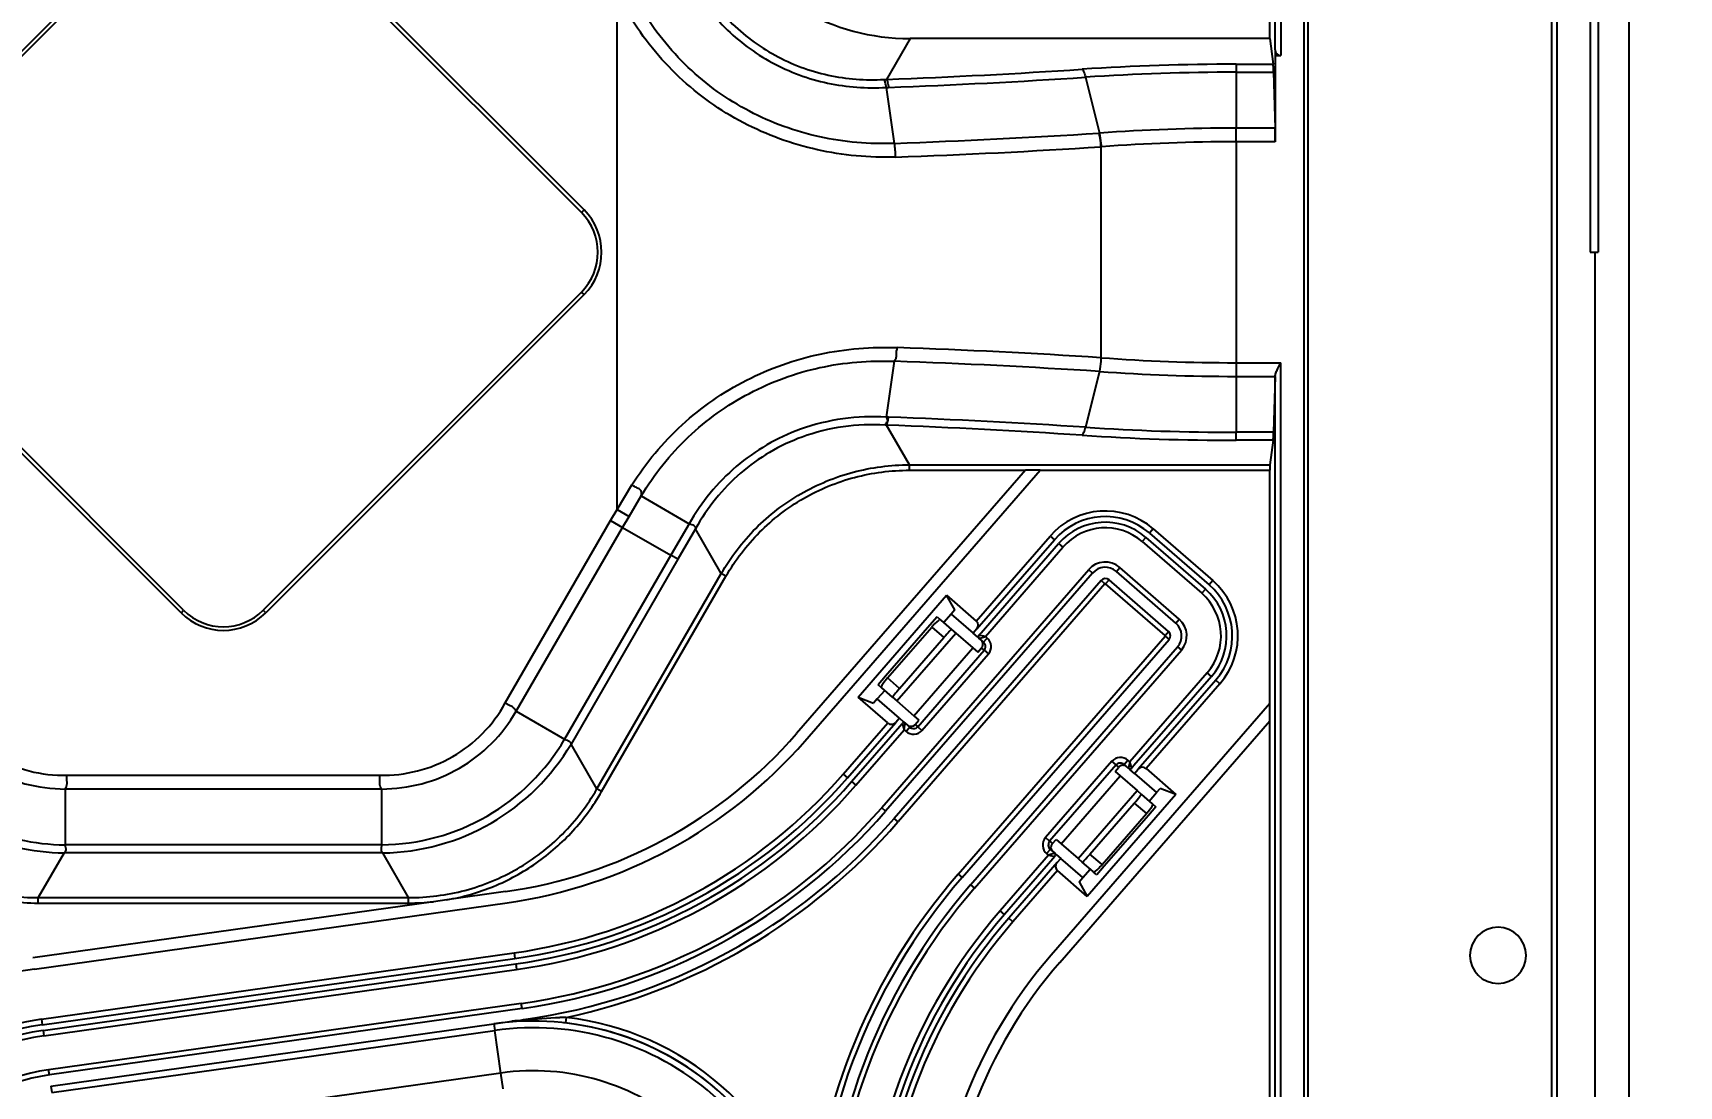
# Model space of a CAD drawing. Header units: millimetres. Extents: x -1070 to 42146, y 1440 to 12921.
# Drawn here: x 2415.7 to 2562, y 2947.4 to 3041 of the extents above; entities that cross this region are included whole.
import ezdxf

# ---------------------------------------------------------------- set-up
doc = ezdxf.new("R2010")
doc.units = ezdxf.units.MM
doc.layers.add('DIM', color=4, linetype='Continuous')
doc.layers.add('n', color=7, linetype='Continuous')
doc.styles.get("Standard").update_dxf_attribs({"font": 'arial.ttf'})
doc.dimstyles.new('ISO-200', dxfattribs={"dimtxt": 30, "dimasz": 25, "dimexe": 1.25, "dimexo": 5, "dimgap": 5, "dimtad": 1, "dimtoh": 1, "dimdec": 1, "dimdsep": 46, "dimtxsty": 'Standard', "dimcen": 2.5, "dimadec": 0, "dimazin": 0, "dimtfac": 1, "dimtdec": 1, "dimtmove": 0, "dimatfit": 3, "dimfxl": 1, "dimarcsym": 0})

# ---------------------------------------------------------------- blocks, each defined once
blk = doc.blocks.new('*D66')
at = {"layer": 'Defpoints', "color": 0, "transparency": 16777216}
for p in [(2539.58, 3416.54), (2539.58, 2876.54), (2635.81, 2876.54)]:
    blk.add_point(p, dxfattribs=at)
at = {"layer": 'DIM', "color": 0, "lineweight": -2, "transparency": 16777216}
for p, q in [((2544.58, 3416.54), (2637.06, 3416.54)), ((2635.81, 3391.54), (2635.81, 2901.54)), ((2544.58, 2876.54), (2637.06, 2876.54))]:
    blk.add_line(p, q, dxfattribs=at)
at = {"layer": 'DIM', "color": 0, "transparency": 16777216}
for points in [[(2631.64, 3391.54), (2639.98, 3391.54), (2635.81, 3416.54)], [(2631.64, 2901.54), (2639.98, 2901.54), (2635.81, 2876.54)]]:
    blk.add_solid(points, dxfattribs=at)
at = {"layer": 'DIM', "color": 0, "lineweight": -3, "transparency": 16777216, "insert": (2591.97, 3133.41), "char_height": 30, "attachment_point": 2, "rotation": 90}
blk.add_mtext('540 [1\'-9 1/4"]', dxfattribs=at)
blk = doc.blocks.new('*D69')
at = {"layer": 'Defpoints', "color": 0, "transparency": 16777216}
for p in [(2484.58, 3511.54), (2482.58, 2781.54), (2682.22, 2781.54)]:
    blk.add_point(p, dxfattribs=at)
at = {"layer": 'DIM', "color": 0, "lineweight": -2, "transparency": 16777216}
for p, q in [((2489.58, 3511.54), (2683.47, 3511.54)), ((2682.22, 3486.54), (2682.22, 2806.54)), ((2487.58, 2781.54), (2683.47, 2781.54))]:
    blk.add_line(p, q, dxfattribs=at)
at = {"layer": 'DIM', "color": 0, "transparency": 16777216}
for points in [[(2678.06, 3486.54), (2686.39, 3486.54), (2682.22, 3511.54)], [(2678.06, 2806.54), (2686.39, 2806.54), (2682.22, 2781.54)]]:
    blk.add_solid(points, dxfattribs=at)
at = {"layer": 'DIM', "color": 0, "lineweight": -3, "transparency": 16777216, "insert": (2638.38, 3133.41), "char_height": 30, "attachment_point": 2, "rotation": 90}
blk.add_mtext('730 [2\'-4 3/4"]', dxfattribs=at)

msp = doc.modelspace()

# ---------------------------------------------------------------- linework, layer by layer
at = {"layer": 'n', "color": 7, "linetype": 'Continuous', "lineweight": -3, "true_color": 0xffffff}
for p, q in [((2528.615, 3398.489), (2528.615, 2894.592)), ((2528.957, 3398.126), (2528.957, 2894.955)), ((2550.61, 3394.726), (2550.61, 2898.355)), ((2551.105, 3394.699), (2551.105, 2898.382)), ((2554.069, 3394.699), (2554.069, 3021.541)), ((2554.776, 3394.66), (2554.776, 3021.541)), ((2557.483, 3395.313), (2557.483, 2897.769)), ((2525.583, 3040.534), (2525.583, 3103.041)), ((2526.048, 3039.534), (2526.048, 3103.041)), ((2526.548, 3103.041), (2526.548, 3039.033)), ((2400.533, 3025.306), (2428.818, 3053.59)), ((2400.763, 3025.076), (2429.047, 3053.361)), ((2436.118, 3053.361), (2464.403, 3025.076)), ((2436.348, 3053.59), (2464.633, 3025.306)), ((2467.583, 2998.686), (2467.583, 3044.395)), ((2493.618, 3040.534), (2491.524, 3036.907)), ((2525.583, 3040.534), (2493.618, 3040.534)), ((2525.583, 3040.534), (2525.88, 3038.254)), ((2526.048, 3039.534), (2526.065, 3039.033)), ((2526.065, 3039.033), (2526.065, 3031.357)), ((2526.065, 3039.033), (2526.548, 3039.033)), ((2522.583, 3038.254), (2522.583, 3037.54)), ((2522.583, 3038.254), (2525.88, 3038.254)), ((2522.583, 3037.54), (2522.583, 3032.575)), ((2522.583, 3037.54), (2525.917, 3037.54)), ((2525.917, 3037.54), (2526.05, 3032.575)), ((2491.496, 3036.188), (2492.205, 3031.222)), ((2509.211, 3037.098), (2510.445, 3032.134)), ((2510.445, 3032.134), (2510.405, 3032.132)), ((2522.583, 3031.357), (2522.583, 3032.575)), ((2526.05, 3032.575), (2522.583, 3032.575)), ((2510.623, 3030.913), (2510.579, 3030.911)), ((2510.579, 3030.911), (2510.579, 3012.171)), ((2522.583, 3031.357), (2522.583, 3011.724)), ((2526.065, 3031.357), (2522.583, 3031.357)), ((2464.633, 3025.306), (2464.403, 3025.076)), ((2554.069, 3021.541), (2554.483, 3021.541)), ((2554.483, 3021.541), (2554.776, 3021.541)), ((2554.483, 3021.541), (2554.483, 2898.382)), ((2428.818, 2989.491), (2400.533, 3017.775)), ((2429.047, 2989.721), (2400.763, 3018.005)), ((2464.403, 3018.005), (2436.118, 2989.721)), ((2464.633, 3017.775), (2436.348, 2989.491)), ((2464.633, 3017.775), (2464.403, 3018.005)), ((2492.204, 3011.856), (2491.496, 3006.896)), ((2510.445, 3010.947), (2509.212, 3005.983)), ((2522.583, 3011.724), (2522.583, 3010.507)), ((2522.583, 3011.724), (2526.548, 3011.724)), ((2526.548, 2900.041), (2526.548, 3011.724)), ((2522.583, 3010.507), (2522.583, 3005.542)), ((2522.583, 3010.507), (2526.05, 3010.507)), ((2526.05, 3010.507), (2525.917, 3005.542)), ((2526.048, 2900.041), (2526.048, 3010.417)), ((2491.474, 3006.898), (2491.633, 3006.513)), ((2491.7, 3006.887), (2491.496, 3006.896)), ((2493.56, 3002.647), (2491.524, 3006.174)), ((2522.583, 3004.827), (2522.583, 3005.542)), ((2525.917, 3005.542), (2522.583, 3005.542)), ((2525.88, 3004.827), (2522.583, 3004.827)), ((2525.88, 3004.827), (2525.596, 3002.647)), ((2503.862, 3002.164), (2483.513, 2978.755)), ((2484.268, 2978.099), (2505.187, 3002.164)), ((2493.56, 3002.164), (2493.56, 3002.647)), ((2493.56, 3002.647), (2525.596, 3002.647)), ((2493.56, 3002.164), (2503.862, 3002.164)), ((2505.187, 3002.164), (2503.862, 3002.164)), ((2505.187, 3002.164), (2525.583, 3002.164)), ((2525.583, 2981.423), (2525.583, 3002.164)), ((2467.583, 2998.686), (2468.892, 3000.862)), ((2468.632, 2998.063), (2469.721, 2999.89)), ((2469.719, 2999.891), (2473.973, 2997.406)), ((2466.999, 2997.705), (2467.583, 2998.686)), ((2467.583, 2998.686), (2468.632, 2998.063)), ((2468.049, 2997.089), (2468.632, 2998.063)), ((2457.63, 2981.477), (2466.999, 2997.705)), ((2458.611, 2980.741), (2468.049, 2997.089)), ((2466.999, 2997.705), (2468.047, 2997.085)), ((2468.049, 2997.089), (2472.349, 2994.607)), ((2473.975, 2997.406), (2472.349, 2994.607)), ((2474.535, 2996.963), (2472.968, 2994.25)), ((2476.83, 2992.988), (2474.535, 2996.963)), ((2499.498, 2988.761), (2506.059, 2996.308)), ((2506.059, 2996.308), (2506.436, 2995.98)), ((2515.229, 2996.949), (2514.901, 2996.572)), ((2514.901, 2996.572), (2520.184, 2991.979)), ((2515.229, 2996.949), (2520.512, 2992.357)), ((2499.548, 2988.055), (2506.436, 2995.98)), ((2499.925, 2987.727), (2506.814, 2995.652)), ((2500.303, 2987.399), (2507.191, 2995.324)), ((2506.814, 2995.652), (2507.191, 2995.324)), ((2514.573, 2996.194), (2514.245, 2995.817)), ((2514.245, 2995.817), (2519.528, 2991.225)), ((2514.573, 2996.194), (2519.856, 2991.602)), ((2472.349, 2994.607), (2462.909, 2978.259)), ((2472.968, 2994.25), (2463.478, 2977.813)), ((2472.968, 2994.25), (2472.349, 2994.607)), ((2511.949, 2993.176), (2512.249, 2993.521)), ((2517.532, 2988.929), (2512.249, 2993.521)), ((2465.774, 2973.838), (2476.83, 2992.988)), ((2466.192, 2973.596), (2477.248, 2992.746)), ((2477.248, 2992.746), (2476.83, 2992.988)), ((2509.487, 2993.328), (2491.091, 2972.167)), ((2509.833, 2993.028), (2491.437, 2971.866)), ((2510.587, 2992.372), (2492.192, 2971.21)), ((2510.933, 2992.071), (2492.538, 2970.91)), ((2509.833, 2993.028), (2509.487, 2993.328)), ((2510.933, 2992.071), (2510.587, 2992.372)), ((2510.992, 2992.075), (2511.293, 2992.421)), ((2516.275, 2987.483), (2510.992, 2992.075)), ((2516.576, 2987.829), (2511.293, 2992.421)), ((2517.232, 2988.583), (2511.949, 2993.176)), ((2520.512, 2992.357), (2520.184, 2991.979)), ((2488.984, 2982.001), (2496.857, 2991.057)), ((2496.857, 2991.057), (2499.498, 2988.761)), ((2497.579, 2989.754), (2496.857, 2991.057)), ((2519.856, 2991.602), (2519.528, 2991.225)), ((2428.818, 2989.491), (2429.047, 2989.721)), ((2436.348, 2989.491), (2436.118, 2989.721)), ((2496.015, 2989.139), (2495.359, 2988.384)), ((2496.015, 2989.139), (2496.293, 2988.898)), ((2497.258, 2989.384), (2496.601, 2988.629)), ((2497.579, 2989.754), (2497.258, 2989.384)), ((2497.258, 2989.384), (2499.22, 2987.678)), ((2495.359, 2988.384), (2491.422, 2983.856)), ((2491.601, 2983.701), (2495.537, 2988.229)), ((2492.428, 2981.657), (2497.676, 2987.695)), ((2495.537, 2988.229), (2496.616, 2987.292)), ((2496.293, 2988.898), (2496.343, 2988.854)), ((2496.343, 2988.854), (2497.298, 2988.023)), ((2497.298, 2988.023), (2497.676, 2987.695)), ((2497.676, 2987.695), (2499.18, 2986.388)), ((2499.548, 2988.055), (2499.22, 2987.678)), ((2499.597, 2987.35), (2499.22, 2987.678)), ((2499.728, 2987.501), (2499.925, 2987.727)), ((2516.275, 2987.483), (2516.576, 2987.829)), ((2517.232, 2988.583), (2517.532, 2988.929)), ((2492.68, 2982.763), (2496.616, 2987.292)), ((2493.931, 2980.35), (2499.18, 2986.388)), ((2494.296, 2979.37), (2500.201, 2986.163)), ((2497.884, 2966.262), (2516.279, 2987.424)), ((2498.23, 2965.962), (2516.625, 2987.123)), ((2498.984, 2965.306), (2517.38, 2986.467)), ((2499.18, 2986.388), (2499.636, 2985.992)), ((2499.33, 2965.005), (2517.726, 2986.166)), ((2499.748, 2987.219), (2499.597, 2987.35)), ((2499.636, 2985.992), (2499.964, 2986.369)), ((2500.167, 2987.423), (2499.728, 2987.501)), ((2499.748, 2987.219), (2500.303, 2987.399)), ((2499.974, 2987.022), (2499.748, 2987.219)), ((2500.201, 2986.163), (2499.964, 2986.369)), ((2500.143, 2986.875), (2499.974, 2987.022)), ((2500.143, 2986.875), (2500.414, 2987.187)), ((2500.303, 2987.399), (2500.167, 2987.423)), ((2500.201, 2986.163), (2500.576, 2985.837)), ((2500.471, 2987.253), (2500.303, 2987.399)), ((2500.414, 2987.187), (2500.471, 2987.253)), ((2516.279, 2987.424), (2516.625, 2987.123)), ((2517.38, 2986.467), (2517.726, 2986.166)), ((2494.671, 2979.045), (2500.576, 2985.837)), ((2491.422, 2983.856), (2490.766, 2983.101)), ((2492.68, 2982.763), (2491.601, 2983.701)), ((2520.021, 2984.171), (2513.133, 2976.246)), ((2520.399, 2983.843), (2513.51, 2975.918)), ((2520.776, 2983.515), (2513.887, 2975.59)), ((2521.153, 2983.187), (2514.593, 2975.64)), ((2520.399, 2983.843), (2520.021, 2984.171)), ((2521.153, 2983.187), (2520.776, 2983.515)), ((2491.626, 2979.704), (2488.984, 2982.001)), ((2488.984, 2982.001), (2490.375, 2981.467)), ((2490.697, 2981.837), (2490.375, 2981.467)), ((2491.353, 2982.592), (2490.697, 2981.837)), ((2492.659, 2980.131), (2490.697, 2981.837)), ((2490.768, 2983.1), (2490.766, 2983.101)), ((2491.044, 2982.86), (2490.768, 2983.1)), ((2491.094, 2982.816), (2491.044, 2982.86)), ((2492.05, 2981.986), (2491.094, 2982.816)), ((2492.05, 2981.986), (2492.428, 2981.657)), ((2458.611, 2980.741), (2462.909, 2978.259)), ((2492.428, 2981.657), (2493.931, 2980.35)), ((2493.931, 2980.35), (2494.387, 2979.954)), ((2525.583, 2981.423), (2506.154, 2959.073)), ((2525.583, 2979.899), (2525.583, 2981.423)), ((2487.664, 2975.147), (2491.626, 2979.704)), ((2488.041, 2974.818), (2492.331, 2979.754)), ((2488.418, 2974.49), (2492.709, 2979.426)), ((2488.796, 2974.162), (2493.086, 2979.098)), ((2492.659, 2980.131), (2492.331, 2979.754)), ((2492.659, 2980.131), (2493.037, 2979.803)), ((2492.709, 2979.426), (2492.905, 2979.652)), ((2492.905, 2979.652), (2493.086, 2979.098)), ((2493.037, 2979.803), (2493.187, 2979.672)), ((2493.086, 2979.098), (2493.187, 2979.672)), ((2493.086, 2979.098), (2493.255, 2978.951)), ((2493.187, 2979.672), (2493.414, 2979.475)), ((2493.312, 2979.016), (2493.255, 2978.951)), ((2493.583, 2979.328), (2493.312, 2979.016)), ((2493.414, 2979.475), (2493.583, 2979.328)), ((2494.059, 2979.577), (2494.387, 2979.954)), ((2494.059, 2979.577), (2494.296, 2979.37)), ((2494.296, 2979.37), (2494.671, 2979.045)), ((2506.909, 2958.417), (2525.583, 2979.899)), ((2525.583, 2900.041), (2525.583, 2979.899)), ((2465.774, 2973.838), (2463.478, 2977.813)), ((2511.547, 2976.299), (2505.643, 2969.507)), ((2511.922, 2975.974), (2506.017, 2969.181)), ((2511.922, 2975.974), (2511.547, 2976.299)), ((2512.159, 2975.767), (2511.922, 2975.974)), ((2512.636, 2976.016), (2512.907, 2976.328)), ((2512.805, 2975.869), (2512.636, 2976.016)), ((2513.031, 2975.672), (2512.805, 2975.869)), ((2512.907, 2976.328), (2512.964, 2976.393)), ((2513.133, 2976.246), (2512.964, 2976.393)), ((2513.133, 2976.246), (2513.031, 2975.672)), ((2513.313, 2975.692), (2513.133, 2976.246)), ((2513.51, 2975.918), (2513.313, 2975.692)), ((2418.67, 2975.051), (2446.496, 2975.051)), ((2487.664, 2975.147), (2488.041, 2974.818)), ((2488.418, 2974.49), (2488.796, 2974.162)), ((2507.039, 2968.956), (2512.287, 2974.994)), ((2511.831, 2975.39), (2512.159, 2975.767)), ((2511.831, 2975.39), (2512.287, 2974.994)), ((2512.287, 2974.994), (2513.791, 2973.687)), ((2513.182, 2975.541), (2513.031, 2975.672)), ((2513.559, 2975.213), (2513.182, 2975.541)), ((2513.559, 2975.213), (2513.887, 2975.59)), ((2513.559, 2975.213), (2515.522, 2973.507)), ((2514.593, 2975.64), (2517.234, 2973.343)), ((2418.519, 2973.833), (2418.519, 2968.87)), ((2418.519, 2973.833), (2446.647, 2973.833)), ((2446.647, 2973.833), (2446.647, 2968.87)), ((2466.192, 2973.596), (2465.774, 2973.838)), ((2508.542, 2967.649), (2513.791, 2973.687)), ((2517.234, 2973.343), (2509.361, 2964.287)), ((2513.791, 2973.687), (2514.168, 2973.358)), ((2514.168, 2973.358), (2515.124, 2972.528)), ((2514.865, 2972.753), (2515.522, 2973.507)), ((2515.522, 2973.507), (2515.843, 2973.877)), ((2517.234, 2973.343), (2515.843, 2973.877)), ((2491.437, 2971.866), (2491.091, 2972.167)), ((2509.602, 2968.053), (2513.539, 2972.581)), ((2510.681, 2967.115), (2514.617, 2971.643)), ((2514.796, 2971.488), (2510.86, 2966.96)), ((2513.539, 2972.581), (2514.617, 2971.643)), ((2515.452, 2972.243), (2514.796, 2971.488)), ((2515.124, 2972.528), (2515.174, 2972.484)), ((2515.174, 2972.484), (2515.451, 2972.244)), ((2515.451, 2972.244), (2515.452, 2972.243)), ((2492.538, 2970.91), (2492.192, 2971.21)), ((2446.647, 2968.87), (2418.519, 2968.87)), ((2506.017, 2969.181), (2505.643, 2969.507)), ((2506.017, 2969.181), (2506.255, 2968.975)), ((2506.255, 2968.975), (2506.583, 2969.352)), ((2506.583, 2969.352), (2507.039, 2968.956)), ((2507.039, 2968.956), (2508.542, 2967.649)), ((2418.418, 2968.154), (2416.122, 2964.178)), ((2446.748, 2968.154), (2418.418, 2968.154)), ((2449.043, 2964.178), (2446.748, 2968.154)), ((2505.916, 2967.945), (2501.626, 2963.009)), ((2506.293, 2967.617), (2502.003, 2962.681)), ((2506.671, 2967.289), (2502.381, 2962.353)), ((2505.804, 2968.157), (2505.747, 2968.091)), ((2505.747, 2968.091), (2505.916, 2967.945)), ((2506.075, 2968.469), (2505.804, 2968.157)), ((2506.47, 2968.125), (2505.916, 2967.945)), ((2505.916, 2967.945), (2506.052, 2967.921)), ((2506.052, 2967.921), (2506.49, 2967.843)), ((2506.075, 2968.469), (2506.244, 2968.322)), ((2506.244, 2968.322), (2506.47, 2968.125)), ((2506.49, 2967.843), (2506.293, 2967.617)), ((2506.47, 2968.125), (2506.621, 2967.994)), ((2506.621, 2967.994), (2506.999, 2967.666)), ((2506.671, 2967.289), (2506.999, 2967.666)), ((2508.961, 2965.96), (2506.999, 2967.666)), ((2508.542, 2967.649), (2508.92, 2967.321)), ((2509.876, 2966.49), (2508.92, 2967.321)), ((2510.681, 2967.115), (2509.602, 2968.053)), ((2497.884, 2966.262), (2498.23, 2965.962)), ((2506.72, 2966.583), (2502.758, 2962.025)), ((2509.361, 2964.287), (2506.72, 2966.583)), ((2508.639, 2965.59), (2508.961, 2965.96)), ((2508.639, 2965.59), (2509.361, 2964.287)), ((2508.961, 2965.96), (2509.617, 2966.715)), ((2509.926, 2966.447), (2509.876, 2966.49)), ((2510.204, 2966.205), (2509.926, 2966.447)), ((2510.86, 2966.96), (2510.204, 2966.205)), ((2416.122, 2963.695), (2416.122, 2964.178)), ((2416.122, 2964.178), (2449.043, 2964.178)), ((2449.043, 2963.695), (2449.043, 2964.178)), ((2457.66, 2964.718), (2452.448, 2963.986)), ((2498.984, 2965.306), (2499.33, 2965.005)), ((2451.243, 2963.816), (2415.654, 2958.814)), ((2415.793, 2957.824), (2457.799, 2963.728)), ((2416.122, 2963.695), (2449.043, 2963.695)), ((2452.448, 2963.986), (2451.243, 2963.816)), ((2502.003, 2962.681), (2501.626, 2963.009)), ((2502.758, 2962.025), (2502.381, 2962.353)), ((2416.419, 2953.368), (2458.426, 2959.272)), ((2416.489, 2952.873), (2458.495, 2958.776)), ((2416.558, 2952.378), (2458.565, 2958.281)), ((2458.426, 2959.272), (2458.495, 2958.776)), ((2458.565, 2958.281), (2458.634, 2957.786)), ((2416.628, 2951.883), (2458.634, 2957.786)), ((2459.058, 2954.774), (2417.051, 2948.87)), ((2459.122, 2954.32), (2417.115, 2948.417)), ((2459.122, 2954.32), (2459.058, 2954.774)), ((2416.419, 2953.368), (2416.489, 2952.873)), ((2417.254, 2947.426), (2456.627, 2952.96)), ((2456.627, 2952.96), (2458.23, 2953.185)), ((2456.627, 2952.96), (2456.709, 2952.38)), ((2463.047, 2953.533), (2462.989, 2953.036)), ((2416.558, 2952.378), (2416.628, 2951.883)), ((2417.336, 2946.846), (2456.709, 2952.38)), ((2457.242, 2948.589), (2456.709, 2952.38)), ((2417.115, 2948.417), (2417.051, 2948.87)), ((2457.242, 2948.589), (2417.868, 2943.055)), ((2457.438, 2947.188), (2457.242, 2948.589)), ((2417.254, 2947.426), (2417.336, 2946.846))]:
    msp.add_line(p, q, dxfattribs=at)
for centre, radius, start, end in [((2468.518, 3648.688), 612.213, 272.153618, 273.782791), ((2522.462, 2831.738), 206.517, 89.96641, 93.76305), ((2522.463, 2838.474), 199.066, 89.96562, 93.81704), ((2490.824, 3052.489), 15.597, 271.74592, 272.57375), ((2491.035, 3053.909), 17.727, 271.48834, 272.14757), ((2468.524, 3655.311), 619.55, 272.143754, 273.76544), ((2468.839, 3681.099), 650.297, 272.059182, 273.66477), ((2522.555, 2865.745), 166.83, 89.99056, 94.16279), ((2468.856, 3686.819), 657.235, 272.044444, 273.63975), ((2522.555, 2870.647), 160.71, 89.99022, 94.25806), ((2460.867, 3021.541), 5, 315, 45), ((2460.867, 3021.541), 5.325, 315, 45), ((2470.232, 2380.77), 632.688, 86.343742, 87.982849), ((2469.744, 2378.031), 634.223, 86.32054, 87.970509), ((2522.488, 3175.487), 164.98, 265.8138, 270.03283), ((2522.495, 3170.773), 159.049, 265.70351, 270.03175), ((2468.783, 2392.7), 614.614, 86.228472, 87.863184), ((2490.823, 2990.572), 15.618, 87.42661, 87.93019), ((2468.796, 2399.714), 606.886, 86.210222, 87.853709), ((2522.551, 3214.095), 209.267, 266.26195, 270.00861), ((2522.557, 3207.449), 201.907, 266.2101, 270.00729), ((2510.965, 2992.044), 6.5, 49, 139), ((2510.965, 2992.044), 6, 49.24999, 139), ((2510.965, 2992.044), 5.5, 49, 139), ((2510.965, 2992.044), 5, 49, 139), ((2510.965, 2992.044), 6, 49, 49.24999), ((2510.965, 2992.044), 1.958, 49, 139), ((2510.965, 2992.044), 1.5, 49, 139), ((2510.965, 2992.044), 0.5, 49, 139), ((2510.965, 2992.044), 0.0417, 49, 139), ((2516.248, 2987.451), 6, 319.24999, 49), ((2516.248, 2987.451), 6.5, 319, 49), ((2516.248, 2987.451), 5, 319, 49), ((2516.248, 2987.451), 5.5, 319, 49), ((2432.583, 2993.256), 5.325, 225, 315), ((2432.583, 2993.256), 5, 225, 315), ((2516.248, 2987.451), 0.5, 319, 49), ((2516.248, 2987.451), 1.5, 319, 49), ((2516.248, 2987.451), 1.958, 319, 49), ((2499.879, 2987.37), 0.2, 169.00029, 229), ((2499.879, 2987.37), 0.2, 139, 169.00029), ((2516.248, 2987.451), 0.0417, 319, 49), ((2516.248, 2987.451), 6, 319, 319.24999), ((2451.815, 3006.309), 42, 278, 319), ((2493.056, 2979.521), 0.2, 49, 139), ((2446.459, 2987.964), 19.1, 300.00995, 329.46167), ((2446.499, 2987.898), 19.747, 300.00559, 329.2948), ((2451.815, 3006.309), 43, 278, 319), ((2451.815, 3006.309), 47.5, 278, 319), ((2451.815, 3006.309), 48, 278, 319), ((2451.815, 3006.309), 48.5, 278, 319), ((2513.162, 2975.823), 0.2, 229, 319), ((2451.815, 3006.309), 49, 278, 319), ((2446.467, 2987.969), 19.101, 270.53905, 299.98077), ((2451.815, 3006.309), 52.042, 278, 319), ((2451.815, 3006.309), 52.5, 278, 319), ((2418.663, 2987.91), 19.756, 244.59334, 269.29123), ((2418.704, 2987.994), 19.126, 244.61153, 269.44735), ((2446.504, 2987.901), 19.747, 270.70415, 299.98733), ((2451.815, 3006.309), 53.5, 278, 319), ((2451.815, 3006.309), 53.958, 282.01469, 319), ((2506.339, 2967.974), 0.2, 349.00029, 49), ((2506.339, 2967.974), 0.2, 319, 349.00029), ((2538.607, 2930.863), 53.958, 139, 175.98531), ((2538.607, 2930.863), 53.5, 139, 180), ((2538.607, 2930.863), 52.5, 139, 180), ((2538.607, 2930.863), 52.042, 139, 180), ((2449.036, 2983.917), 20.221, 270.02108, 276.26594), ((2538.607, 2930.863), 49, 139, 180), ((2538.607, 2930.863), 48.5, 139, 180), ((2538.607, 2930.863), 48, 139, 180), ((2538.607, 2930.863), 47.5, 139, 180), ((2545.864, 2959.041), 2.5, 0, 180), ((2538.607, 2930.863), 43, 139, 180), ((2538.607, 2930.863), 42, 139, 180), ((2545.864, 2959.041), 2.5, 180, 0), ((2419.55, 2931.087), 27, 98, 139), ((2419.55, 2931.087), 22.5, 98, 139), ((2419.55, 2931.087), 22, 98.05177, 139), ((2419.55, 2931.087), 22, 98, 98.05177), ((2460.107, 2928.203), 25, 0, 98), ((2460.107, 2928.203), 24.414, 0, 98), ((2451.815, 3006.309), 53.5, 276.8848, 278), ((2460.107, 2928.203), 25, 90.76131, 90.94524), ((2466.208, 2879.699), 73.902, 92.73686, 92.8816), ((2466.132, 2881.308), 72.291, 92.44549, 92.73739), ((2460.107, 2928.203), 25, 83.49148, 83.81927), ((2460.107, 2928.203), 25, 83.37831, 83.49148), ((2460.107, 2928.203), 25, 79.97095, 83.37831), ((2460.107, 2928.203), 25.5, 14.62169, 83.37831), ((2460.107, 2928.203), 25, 18.02905, 79.97095), ((2419.55, 2931.087), 21.5, 98, 139), ((2419.55, 2931.087), 21, 98, 139), ((2419.55, 2931.087), 17.958, 98, 139), ((2419.55, 2931.087), 17.5, 98, 139), ((2460.107, 2928.203), 20.586, 0, 98)]:
    msp.add_arc(centre, radius, start, end, dxfattribs=at)
for centre, major_axis, ratio, start_param, end_param in [((2494.419, 3061.239), (10.468, 18.131), 0.955319, 2.6375574, 3.6456279), ((2526.548, 3039.552), (0, 0.519), 0.9639109, -4.6774824, -3.1415927), ((2525.862, 3036.322), (0, 2), 0.0349208, -0.9162979, -0.2617994), ((2525.995, 3031.357), (0, 2), 0.0349208, -1.5707963, -0.9162979), ((2525.862, 3006.759), (0, 2), 0.0349208, -2.8797933, -2.2252948), ((2525.6, 3002.164), (0, 0.5), 0.0349208, 0.2617994, 1.5707963), ((2495.637, 2988.143), (0.656, 0.755), 0.1316525, 1.179801, 1.5707963), ((2495.637, 2988.143), (0.656, 0.755), 0.1316525, 0, 1.179801), ((2496.642, 2987.269), (0.656, 0.755), 0.0349208, 0, 1.5707963), ((2499.17, 2988.384), (0.377, -0.328), 1, 0, 1.5707963), ((2499.584, 2986.699), (-0.38, 0.33), 0.9925462, 3.6626595, 4.5772425), ((2499.584, 2986.699), (-0.38, 0.33), 0.9925462, 3.1415927, 3.6626595), ((2491.7, 2983.615), (0.656, 0.755), 0.1316525, -4.3213937, -3.1415927), ((2491.7, 2983.615), (0.656, 0.755), 0.1316525, 1.5707963, 1.9617916), ((2492.706, 2982.74), (0.656, 0.755), 0.0349208, -4.712389, -3.1415927), ((2491.954, 2980.082), (0.328, 0.377), 1, -3.1415927, -1.5707963), ((2493.679, 2979.907), (0.38, -0.33), 0.9925462, -1.3049386, -0.6532567), ((2493.679, 2979.907), (0.38, -0.33), 0.9925462, -0.6532567, -0.5210669), ((2493.679, 2979.907), (0.38, -0.33), 0.9925462, -0.5210669, 0), ((2512.539, 2975.437), (-0.38, 0.33), 0.9925462, -0.5210669, 0), ((2512.539, 2975.437), (-0.38, 0.33), 0.9925462, -0.6532567, -0.5210669), ((2512.539, 2975.437), (-0.38, 0.33), 0.9925462, -1.3049386, -0.6532567), ((2514.265, 2975.262), (0.328, 0.377), 1, 0, 1.5707963), ((2513.512, 2972.604), (0.656, 0.755), 0.0349208, -1.5707963, 0), ((2514.518, 2971.73), (0.656, 0.755), 0.1316525, -1.5707963, -1.179801), ((2514.518, 2971.73), (0.656, 0.755), 0.1316525, -1.179801, 0), ((2506.635, 2968.645), (0.38, -0.33), 0.9925462, 3.6626595, 4.5772425), ((2506.635, 2968.645), (0.38, -0.33), 0.9925462, 3.1415927, 3.6626595), ((2507.048, 2966.961), (0.377, -0.328), 1, 3.1415927, 4.712389), ((2509.576, 2968.075), (0.656, 0.755), 0.0349208, -3.1415927, -1.5707963), ((2510.582, 2967.201), (0.656, 0.755), 0.1316525, -1.9617916, -1.5707963), ((2510.582, 2967.201), (0.656, 0.755), 0.1316525, -3.1415927, -1.9617916)]:
    msp.add_ellipse(centre, major_axis=major_axis, ratio=ratio, start_param=start_param, end_param=end_param, dxfattribs=at)
for points, knots in [([(2473.974, 3045.675), (2474.836, 3044.161), (2476.97, 3041.348), (2479.806, 3039.236), (2481.336, 3038.406)], [0, 0, 0, 0, 0.5002604, 1, 1, 1, 1]), ([(2474.592, 3046.021), (2475.415, 3044.574), (2477.449, 3041.88), (2480.154, 3039.85), (2481.614, 3039.051)], [0, 0, 0, 0, 0.5002142, 1, 1, 1, 1]), ([(2492.205, 3031.222), (2489.994, 3031.137), (2485.519, 3031.513), (2479.18, 3033.807), (2473.682, 3037.742), (2470.863, 3041.278), (2469.722, 3043.193)], [0, 0, 0, 0, 0.2488912, 0.4988093, 0.7492953, 1, 1, 1, 1]), ([(2492.303, 3030.003), (2489.983, 3029.933), (2485.295, 3030.358), (2478.655, 3032.772), (2472.88, 3036.875), (2469.9, 3040.56), (2468.688, 3042.557)], [0, 0, 0, 0, 0.2489952, 0.4989284, 0.7493681, 1, 1, 1, 1]), ([(2481.614, 3039.051), (2483.088, 3038.245), (2486.268, 3037.065), (2489.642, 3036.813), (2491.299, 3036.899)], [0, 0, 0, 0, 0.5029507, 1, 1, 1, 1]), ([(2481.336, 3038.406), (2482.882, 3037.568), (2486.22, 3036.342), (2489.757, 3036.09), (2491.496, 3036.187)], [0, 0, 0, 0, 0.5023895, 1, 1, 1, 1]), ([(2508.908, 3037.809), (2508.981, 3037.735), (2509.099, 3037.496), (2509.174, 3037.249), (2509.211, 3037.098)], [0, 0, 0, 0, 0.3991623, 1, 1, 1, 1]), ([(2491.496, 3036.187), (2491.475, 3036.337), (2491.424, 3036.577), (2491.351, 3036.818), (2491.299, 3036.899)], [0, 0, 0, 0, 0.6115702, 1, 1, 1, 1]), ([(2491.524, 3036.907), (2491.57, 3036.825), (2491.635, 3036.584), (2491.678, 3036.344), (2491.7, 3036.194)], [0, 0, 0, 0, 0.3850072, 1, 1, 1, 1]), ([(2510.579, 3030.911), (2510.573, 3031.02), (2510.539, 3031.43), (2510.477, 3031.839), (2510.405, 3032.132)], [0, 0, 0, 0, 0.2657911, 1, 1, 1, 1]), ([(2510.623, 3030.913), (2510.616, 3031.023), (2510.583, 3031.433), (2510.52, 3031.841), (2510.448, 3032.135)], [0, 0, 0, 0, 0.2657833, 1, 1, 1, 1]), ([(2492.203, 3031.222), (2492.233, 3031.031), (2492.273, 3030.625), (2492.296, 3030.218), (2492.303, 3030.003)], [0, 0, 0, 0, 0.4729636, 1, 1, 1, 1]), ([(2468.892, 3000.862), (2470.129, 3002.825), (2472.394, 3005.541), (2476.032, 3008.443), (2479.035, 3010.232), (2482.239, 3011.615), (2485.593, 3012.561), (2489.035, 3013.056), (2491.35, 3013.108), (2492.502, 3013.067)], [0, 0, 0, 0, 0.2502172, 0.3755581, 0.5008244, 0.6259672, 0.7509211, 0.8756186, 1, 1, 1, 1]), ([(2492.207, 3011.853), (2492.27, 3011.931), (2492.354, 3012.061), (2492.403, 3012.261), (2492.404, 3012.418), (2492.399, 3012.579), (2492.418, 3012.8), (2492.467, 3012.961), (2492.502, 3013.067)], [0, 0, 0, 0, 0.2372351, 0.3568066, 0.4796114, 0.606588, 0.7360732, 1, 1, 1, 1]), ([(2469.719, 2999.891), (2470.864, 3001.803), (2472.985, 3004.459), (2476.431, 3007.308), (2479.291, 3009.066), (2482.356, 3010.428), (2486.631, 3011.667), (2489.993, 3011.937), (2492.205, 3011.853)], [0, 0, 0, 0, 0.2503657, 0.3757909, 0.5011371, 0.6263504, 0.7513586, 1, 1, 1, 1]), ([(2510.579, 3012.171), (2510.576, 3012.062), (2510.554, 3011.652), (2510.504, 3011.242), (2510.442, 3010.947)], [0, 0, 0, 0, 0.266238, 1, 1, 1, 1]), ([(2526.048, 3010.404), (2526.051, 3010.51), (2526.098, 3010.731), (2526.269, 3011.172), (2526.436, 3011.5), (2526.548, 3011.724)], [0, 0, 0, 0, 0.2242134, 0.4709207, 1, 1, 1, 1]), ([(2491.497, 3006.895), (2490.212, 3006.968), (2487.611, 3006.866), (2485.081, 3006.246), (2483.86, 3005.806)], [0, 0, 0, 0, 0.4980348, 1, 1, 1, 1]), ([(2491.633, 3006.513), (2491.64, 3006.541), (2491.665, 3006.665), (2491.686, 3006.79), (2491.7, 3006.887)], [0, 0, 0, 0, 0.2254709, 1, 1, 1, 1]), ([(2483.86, 3005.806), (2482.825, 3005.433), (2480.815, 3004.499), (2478.104, 3002.574), (2475.776, 3000.197), (2474.519, 2998.366), (2473.973, 2997.406)], [0, 0, 0, 0, 0.2493803, 0.4994531, 0.7497443, 1, 1, 1, 1]), ([(2484.006, 3005.113), (2483.011, 3004.75), (2481.078, 3003.839), (2478.479, 3001.967), (2476.252, 2999.661), (2475.056, 2997.888), (2474.536, 2996.96)], [0, 0, 0, 0, 0.2493213, 0.4994551, 0.7497933, 1, 1, 1, 1]), ([(2491.387, 3006.18), (2490.146, 3006.25), (2487.631, 3006.151), (2485.185, 3005.544), (2484.006, 3005.113)], [0, 0, 0, 0, 0.4975473, 1, 1, 1, 1]), ([(2491.633, 3006.513), (2491.598, 3006.48), (2491.536, 3006.419), (2491.457, 3006.331), (2491.417, 3006.248), (2491.399, 3006.198), (2491.387, 3006.18)], [0, 0, 0, 0, 0.3442074, 0.6288654, 0.8393117, 1, 1, 1, 1]), ([(2491.524, 3006.174), (2491.548, 3006.217), (2491.589, 3006.329), (2491.618, 3006.445), (2491.633, 3006.513)], [0, 0, 0, 0, 0.4106347, 1, 1, 1, 1]), ([(2508.908, 3005.273), (2508.981, 3005.346), (2509.099, 3005.586), (2509.174, 3005.832), (2509.212, 3005.983)], [0, 0, 0, 0, 0.3992198, 1, 1, 1, 1]), ([(2476.83, 2992.988), (2477.672, 2994.443), (2479.741, 2997.151), (2483.785, 3000.261), (2488.5, 3002.208), (2491.879, 3002.645), (2493.56, 3002.647)], [0, 0, 0, 0, 0.2500223, 0.4999994, 0.749977, 1, 1, 1, 1]), ([(2477.248, 2992.746), (2478.068, 2994.166), (2480.083, 2996.809), (2484.026, 2999.843), (2488.625, 3001.741), (2491.921, 3002.164), (2493.56, 3002.164)], [0, 0, 0, 0, 0.2500204, 0.4999992, 0.7499788, 1, 1, 1, 1]), ([(2469.721, 2999.891), (2469.733, 2999.952), (2469.748, 3000.073), (2469.743, 3000.25), (2469.674, 3000.414), (2469.529, 3000.512), (2469.366, 3000.581), (2469.201, 3000.663), (2469.047, 3000.763), (2468.944, 3000.83), (2468.892, 3000.862)], [0, 0, 0, 0, 0.1297059, 0.2561584, 0.370079, 0.4856456, 0.6129363, 0.742568, 0.87099, 1, 1, 1, 1]), ([(2473.967, 2997.395), (2474.052, 2997.387), (2474.204, 2997.357), (2474.4, 2997.271), (2474.525, 2997.13), (2474.539, 2997.015), (2474.536, 2996.96)], [0, 0, 0, 0, 0.3213552, 0.5833806, 0.7951547, 1, 1, 1, 1]), ([(2500.201, 2986.163), (2500.286, 2986.26), (2500.376, 2986.537), (2500.24, 2986.791), (2500.143, 2986.875)], [0, 0, 0, 0, 0.5003688, 1, 1, 1, 1]), ([(2500.576, 2985.837), (2500.743, 2986.03), (2500.929, 2986.575), (2500.665, 2987.085), (2500.471, 2987.253)], [0, 0, 0, 0, 0.499672, 1, 1, 1, 1]), ([(2406.554, 2980.74), (2407.158, 2979.701), (2408.641, 2977.768), (2411.532, 2975.544), (2414.903, 2974.153), (2417.317, 2973.835), (2418.519, 2973.832)], [0, 0, 0, 0, 0.2500153, 0.5000503, 0.7500493, 1, 1, 1, 1]), ([(2407.536, 2981.477), (2408.08, 2980.495), (2409.438, 2978.668), (2412.128, 2976.575), (2415.287, 2975.294), (2417.548, 2975.03), (2418.67, 2975.051)], [0, 0, 0, 0, 0.250019, 0.5000536, 0.7500478, 1, 1, 1, 1]), ([(2446.496, 2975.051), (2447.618, 2975.03), (2449.88, 2975.294), (2453.038, 2976.575), (2455.728, 2978.669), (2457.086, 2980.496), (2457.63, 2981.477)], [0, 0, 0, 0, 0.2500097, 0.5000457, 0.7500436, 1, 1, 1, 1]), ([(2446.647, 2973.832), (2447.849, 2973.835), (2450.264, 2974.153), (2453.635, 2975.545), (2456.526, 2977.769), (2458.007, 2979.701), (2458.611, 2980.74)], [0, 0, 0, 0, 0.2500117, 0.5000613, 0.7500617, 1, 1, 1, 1]), ([(2458.61, 2980.739), (2458.57, 2980.827), (2458.477, 2980.977), (2458.275, 2981.133), (2458.059, 2981.233), (2457.844, 2981.351), (2457.702, 2981.436), (2457.63, 2981.477)], [0, 0, 0, 0, 0.2318449, 0.412347, 0.6034197, 0.8005469, 1, 1, 1, 1]), ([(2493.255, 2978.951), (2493.448, 2978.783), (2493.989, 2978.592), (2494.503, 2978.851), (2494.671, 2979.045)], [0, 0, 0, 0, 0.5000431, 1, 1, 1, 1]), ([(2493.583, 2979.328), (2493.68, 2979.244), (2493.95, 2979.145), (2494.212, 2979.273), (2494.296, 2979.37)], [0, 0, 0, 0, 0.4993461, 1, 1, 1, 1]), ([(2462.903, 2978.247), (2462.972, 2978.202), (2463.123, 2978.167), (2463.36, 2978.08), (2463.473, 2977.914), (2463.478, 2977.813)], [0, 0, 0, 0, 0.3265021, 0.5990485, 1, 1, 1, 1]), ([(2512.964, 2976.393), (2512.771, 2976.561), (2512.229, 2976.752), (2511.715, 2976.493), (2511.547, 2976.299)], [0, 0, 0, 0, 0.5000431, 1, 1, 1, 1]), ([(2512.636, 2976.016), (2512.539, 2976.1), (2512.268, 2976.199), (2512.007, 2976.071), (2511.922, 2975.974)], [0, 0, 0, 0, 0.4993461, 1, 1, 1, 1]), ([(2418.517, 2973.833), (2418.575, 2973.911), (2418.661, 2974.066), (2418.695, 2974.319), (2418.673, 2974.556), (2418.668, 2974.802), (2418.67, 2974.968), (2418.67, 2975.051)], [0, 0, 0, 0, 0.2321547, 0.4125088, 0.6035393, 0.8006223, 1, 1, 1, 1]), ([(2446.648, 2973.833), (2446.591, 2973.911), (2446.506, 2974.066), (2446.471, 2974.319), (2446.493, 2974.556), (2446.498, 2974.802), (2446.496, 2974.968), (2446.496, 2975.051)], [0, 0, 0, 0, 0.2321096, 0.4124872, 0.6035219, 0.8006098, 1, 1, 1, 1]), ([(2398.974, 2973.596), (2399.836, 2972.103), (2401.954, 2969.325), (2406.099, 2966.136), (2410.934, 2964.141), (2414.398, 2963.696), (2416.122, 2963.695)], [0, 0, 0, 0, 0.2500188, 0.4999979, 0.749978, 1, 1, 1, 1]), ([(2399.392, 2973.838), (2400.232, 2972.38), (2402.297, 2969.667), (2406.34, 2966.554), (2411.059, 2964.608), (2414.44, 2964.177), (2416.122, 2964.178)], [0, 0, 0, 0, 0.2500216, 0.4999981, 0.7499754, 1, 1, 1, 1]), ([(2449.043, 2964.178), (2450.726, 2964.177), (2454.107, 2964.608), (2458.825, 2966.554), (2462.869, 2969.667), (2464.934, 2972.38), (2465.774, 2973.838)], [0, 0, 0, 0, 0.2500207, 0.4999976, 0.7499747, 1, 1, 1, 1]), ([(2452.448, 2963.986), (2453.868, 2964.23), (2456.664, 2965.032), (2460.486, 2967.123), (2463.757, 2969.999), (2465.472, 2972.348), (2466.192, 2973.596)], [0, 0, 0, 0, 0.2500077, 0.4999946, 0.7499808, 1, 1, 1, 1]), ([(2418.506, 2968.87), (2418.504, 2968.787), (2418.551, 2968.639), (2418.594, 2968.389), (2418.504, 2968.208), (2418.418, 2968.154)], [0, 0, 0, 0, 0.3263631, 0.5980346, 1, 1, 1, 1]), ([(2446.66, 2968.87), (2446.662, 2968.787), (2446.615, 2968.639), (2446.572, 2968.389), (2446.662, 2968.209), (2446.748, 2968.154)], [0, 0, 0, 0, 0.3263787, 0.5980888, 1, 1, 1, 1]), ([(2505.643, 2969.507), (2505.475, 2969.314), (2505.289, 2968.769), (2505.554, 2968.259), (2505.747, 2968.091)], [0, 0, 0, 0, 0.499672, 1, 1, 1, 1]), ([(2506.017, 2969.181), (2505.933, 2969.084), (2505.842, 2968.807), (2505.978, 2968.553), (2506.075, 2968.469)], [0, 0, 0, 0, 0.5003688, 1, 1, 1, 1]), ([(2462.493, 2953.507), (2461.425, 2953.454), (2460.004, 2953.342), (2458.583, 2953.225), (2458.229, 2953.19)], [0, 0, 0, 0, 0.7501055, 1, 1, 1, 1])]:
    msp.add_open_spline(points, degree=3, knots=knots, dxfattribs=at)

# ---------------------------------------------------------------- dimensions: what is measured, and where the dimension line sits
at = {"layer": 'DIM', "color": 7, "lineweight": -3}
for base, p1, p2, picture, middle in [((2682.222, 2781.541), (2484.583, 3511.541), (2482.583, 2781.541), '*D69', (2682.222, 3133.41)), ((2635.811, 2876.541), (2539.583, 3416.541), (2539.583, 2876.541), '*D66', (2635.811, 3133.41))]:
    dim = msp.add_linear_dim(base=base, p1=p1, p2=p2, angle=270, dimstyle='ISO-200', dxfattribs=at)
    dim.commit()
    dim.dimension.update_dxf_attribs({"geometry": picture, "text_midpoint": middle, "dimtype": 160})

doc.saveas('drawing.dxf')
